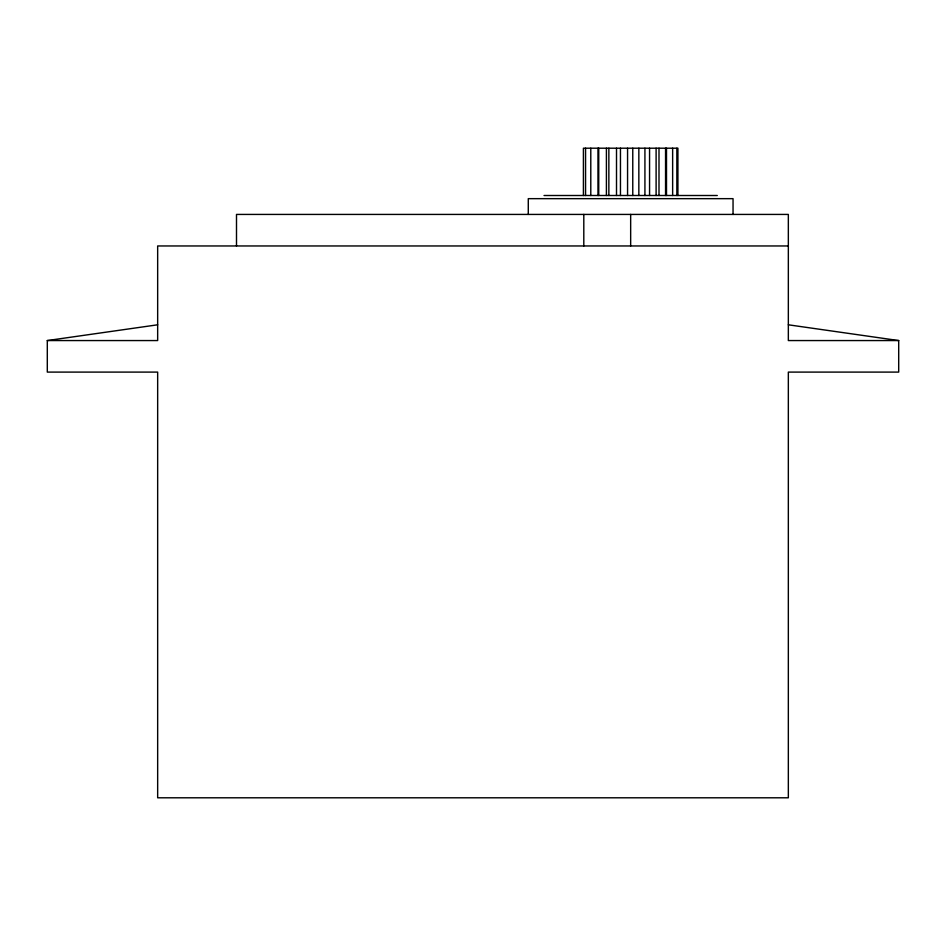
<?xml version="1.0" encoding="UTF-8"?>
<svg xmlns="http://www.w3.org/2000/svg" width="946" height="946" viewBox="0 0 946 946"><rect width="100%" height="100%" fill="white"/><g stroke="black" fill="none" stroke-linecap="round" stroke-linejoin="round"><path stroke-width="1.42" d="M788.337 324.797L898.7 340.56L898.7 372.097L788.337 372.097L788.337 797.797L157.663 797.797L157.663 372.097L47.3 372.097L47.3 340.56L157.663 324.797M544.033 195.503L717.293 195.503M788.337 245.96L157.663 245.96L157.663 340.56L47.3 340.56M898.7 340.56L788.337 340.56L788.337 214.423L236.5 214.423L236.5 245.96M733.044 214.423L733.044 198.66L528.282 198.66L528.282 214.423M677.915 195.503L677.915 148.203L583.41 148.203L583.41 195.503M676.851 148.203L676.851 195.503M672.641 148.203L672.641 195.503M666.492 148.203L666.492 195.503M665.558 148.203L665.558 195.503M658.995 148.203L658.995 195.503M656.11 148.203L656.11 195.503M649.559 148.203L649.559 195.503M644.924 148.203L644.924 195.503M638.846 148.203L638.846 195.503M632.768 148.203L632.768 195.503M630.663 214.423L630.663 245.96M627.565 148.203L627.565 195.503M620.458 148.203L620.458 195.503M616.508 148.203L616.508 195.503M608.857 148.203L608.857 195.503M606.41 148.203L606.41 195.503M598.735 148.203L598.735 195.503M597.967 148.203L597.967 195.503M590.789 148.203L590.789 195.503M585.562 148.203L585.562 195.503M583.8 214.423L583.8 245.96"/></g></svg>
